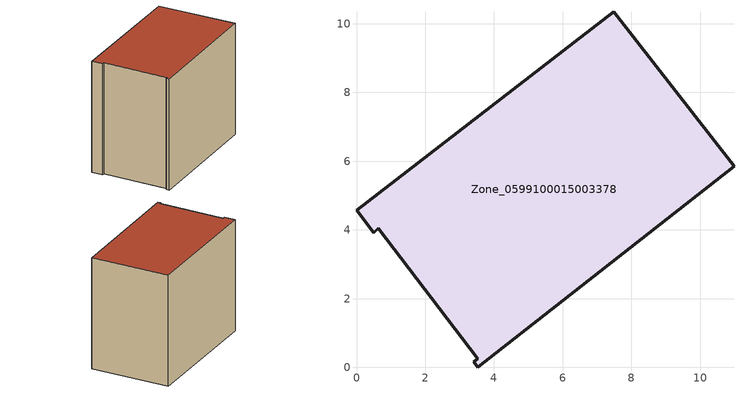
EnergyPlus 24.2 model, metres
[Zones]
Zone_0599100015003378
 floor ground (C_G): 7.48,10.35 10.99,5.85 3.54,0 3.41,0.16 3.53,0.25 0.64,4.05 0.51,3.91 0,4.57 z0.9
 wall outside (C_F): 10.99,5.85 7.48,10.35 0,4.57 0.51,3.91 0.64,4.05 3.53,0.25 3.41,0.16 3.54,0 10.99,5.85 z0.9:9.04
 roof outside (C_R): 0.64,4.05 3.53,0.25 3.41,0.16 3.54,0 10.99,5.85 7.48,10.35 0,4.57 0.51,3.91 z9.04
[BUILDING]
Pand.0599100015003378: North Axis=0; Terrain=City; Loads Convergence Tolerance Value=0.04; Temperature Convergence Tolerance Value=0.4; Solar Distribution=FullExterior; Maximum Number of Warmup Days=25; Minimum Number of Warmup Days=1
[Site:Location]
Rotterdam.The.Hague.AP_ZH_NLD Design_Conditions: Latitude=51.96; Longitude=4.45; Time Zone=1; Elevation=-4.5
[SITE:GROUNDTEMPERATURE:BUILDINGSURFACE]
18, 18, 18, 18, 18, 18, 18, 18, 18, 18, 18, 18
[MATERIAL] Thermal Absorptance=0.9; Solar Absorptance=0.7; Visible Absorptance=0.7
Name | Roughness | Thickness | Conductivity | Density | Specific Heat
G.TI.1975-1991 | MediumSmooth | 0.15 | 0.288461 | 540 | 1210
F.TI.1975-1991 | Rough | 0.3 | 0.230769 | 1920 | 840
R.TI.1975-1991 | MediumRough | 0.2 | 0.153846 | 1500 | 1000
[CONSTRUCTION]
C_G: G.TI.1975-1991
C_F: F.TI.1975-1991
C_R: R.TI.1975-1991
[ZONE]
Zone_0599100015003378: Type=1; Multiplier=1; Ceiling Height=Autocalculate; Volume=Autocalculate; Floor Area=autocalculate; Part of Total Floor Area=Yes
[ZONEINFILTRATION:DESIGNFLOWRATE]
Infil_Zone_0599100015003378: Zone or ZoneList or Space or SpaceList=Zone_0599100015003378; Schedule=AlwaysOn; Design Flow Rate Calculation Method=Flow/Area; Flow Rate per Floor Area=0.003; Constant Term Coefficient=1; Temperature Term Coefficient=0; Velocity Term Coefficient=0; Velocity Squared Term Coefficient=0
[HVACTEMPLATE:ZONE:IDEALLOADSAIRSYSTEM]
Zone_0599100015003378: Maximum Heating Supply Air Temperature=50; Minimum Cooling Supply Air Temperature=13; Maximum Heating Supply Air Humidity Ratio=0.0156; Minimum Cooling Supply Air Humidity Ratio=0.0077; Heating Limit=NoLimit; Cooling Limit=NoLimit; Dehumidification Control Type=ConstantSensibleHeatRatio; Cooling Sensible Heat Ratio=0.7; Dehumidification Setpoint=60; Humidification Control Type=None; Humidification Setpoint=30; Outdoor Air Method=None; Outdoor Air Flow Rate per Person=0.00944; Outdoor Air Flow Rate per Zone Floor Area=0; Outdoor Air Flow Rate per Zone=0; Demand Controlled Ventilation Type=None; Outdoor Air Economizer Type=NoEconomizer; Heat Recovery Type=None; Sensible Heat Recovery Effectiveness=0.7; Latent Heat Recovery Effectiveness=0.65
[ZONECONTROL:THERMOSTAT]
ThermostatControl_Zone_0599100015003378: Zone or ZoneList=Zone_0599100015003378; Control Type Schedule=DualSetpointControlType; Control 1=Thermostat_Zone_0599100015003378; Temperature Difference Between Cutout And Setpoint=0
[THERMOSTATSETPOINT:DUALSETPOINT]
Thermostat_Zone_0599100015003378: Heating Setpoint Temperature Schedule=HeatingSetpoint_Zone_0599100015003378; Cooling Setpoint Temperature Schedule=CoolingSetpoint_Zone_0599100015003378
[SCHEDULE:COMPACT]
HeatingSetpoint_Zone_0599100015003378: Through: 12/31, For: AllDays, Until: 24:00, 21
CoolingSetpoint_Zone_0599100015003378: Through: 12/31, For: AllDays, Until: 24:00, 24
DualSetpointControlType: Through: 12/31, For: AllDays, Until: 24:00, 4
AlwaysOn: Through: 12/31, For: AllDays, Until: 24:00, 1
